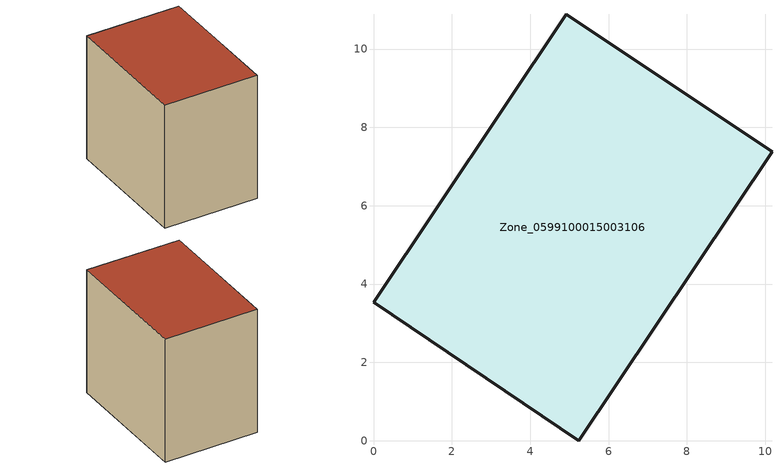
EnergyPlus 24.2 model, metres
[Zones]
Zone_0599100015003106
 floor ground (C_G): 5.24,0 0,3.53 4.92,10.89 10.17,7.38 z0.73
 wall outside (C_F): 0,3.53 5.24,0 10.17,7.38 4.92,10.89 0,3.53 z0.73:9.29
 roof outside (C_R): 10.17,7.38 4.92,10.89 0,3.53 5.24,0 z9.29
[BUILDING]
Pand.0599100015003106: North Axis=0; Terrain=City; Loads Convergence Tolerance Value=0.04; Temperature Convergence Tolerance Value=0.4; Solar Distribution=FullExterior; Maximum Number of Warmup Days=25; Minimum Number of Warmup Days=1
[Site:Location]
Rotterdam.The.Hague.AP_ZH_NLD Design_Conditions: Latitude=51.96; Longitude=4.45; Time Zone=1; Elevation=-4.5
[SITE:GROUNDTEMPERATURE:BUILDINGSURFACE]
18, 18, 18, 18, 18, 18, 18, 18, 18, 18, 18, 18
[MATERIAL] Thermal Absorptance=0.9; Solar Absorptance=0.7; Visible Absorptance=0.7
Name | Roughness | Thickness | Conductivity | Density | Specific Heat
G.TI.1975-1991 | MediumSmooth | 0.15 | 0.288461 | 540 | 1210
F.TI.1975-1991 | Rough | 0.3 | 0.230769 | 1920 | 840
R.TI.1975-1991 | MediumRough | 0.2 | 0.153846 | 1500 | 1000
[CONSTRUCTION]
C_G: G.TI.1975-1991
C_F: F.TI.1975-1991
C_R: R.TI.1975-1991
[ZONE]
Zone_0599100015003106: Type=1; Multiplier=1; Ceiling Height=Autocalculate; Volume=Autocalculate; Floor Area=autocalculate; Part of Total Floor Area=Yes
[ZONEINFILTRATION:DESIGNFLOWRATE]
Infil_Zone_0599100015003106: Zone or ZoneList or Space or SpaceList=Zone_0599100015003106; Schedule=AlwaysOn; Design Flow Rate Calculation Method=Flow/Area; Flow Rate per Floor Area=0.003; Constant Term Coefficient=1; Temperature Term Coefficient=0; Velocity Term Coefficient=0; Velocity Squared Term Coefficient=0
[HVACTEMPLATE:ZONE:IDEALLOADSAIRSYSTEM]
Zone_0599100015003106: Maximum Heating Supply Air Temperature=50; Minimum Cooling Supply Air Temperature=13; Maximum Heating Supply Air Humidity Ratio=0.0156; Minimum Cooling Supply Air Humidity Ratio=0.0077; Heating Limit=NoLimit; Cooling Limit=NoLimit; Dehumidification Control Type=ConstantSensibleHeatRatio; Cooling Sensible Heat Ratio=0.7; Dehumidification Setpoint=60; Humidification Control Type=None; Humidification Setpoint=30; Outdoor Air Method=None; Outdoor Air Flow Rate per Person=0.00944; Outdoor Air Flow Rate per Zone Floor Area=0; Outdoor Air Flow Rate per Zone=0; Demand Controlled Ventilation Type=None; Outdoor Air Economizer Type=NoEconomizer; Heat Recovery Type=None; Sensible Heat Recovery Effectiveness=0.7; Latent Heat Recovery Effectiveness=0.65
[ZONECONTROL:THERMOSTAT]
ThermostatControl_Zone_0599100015003106: Zone or ZoneList=Zone_0599100015003106; Control Type Schedule=DualSetpointControlType; Control 1=Thermostat_Zone_0599100015003106; Temperature Difference Between Cutout And Setpoint=0
[THERMOSTATSETPOINT:DUALSETPOINT]
Thermostat_Zone_0599100015003106: Heating Setpoint Temperature Schedule=HeatingSetpoint_Zone_0599100015003106; Cooling Setpoint Temperature Schedule=CoolingSetpoint_Zone_0599100015003106
[SCHEDULE:COMPACT]
HeatingSetpoint_Zone_0599100015003106: Through: 12/31, For: AllDays, Until: 24:00, 21
CoolingSetpoint_Zone_0599100015003106: Through: 12/31, For: AllDays, Until: 24:00, 24
DualSetpointControlType: Through: 12/31, For: AllDays, Until: 24:00, 4
AlwaysOn: Through: 12/31, For: AllDays, Until: 24:00, 1
